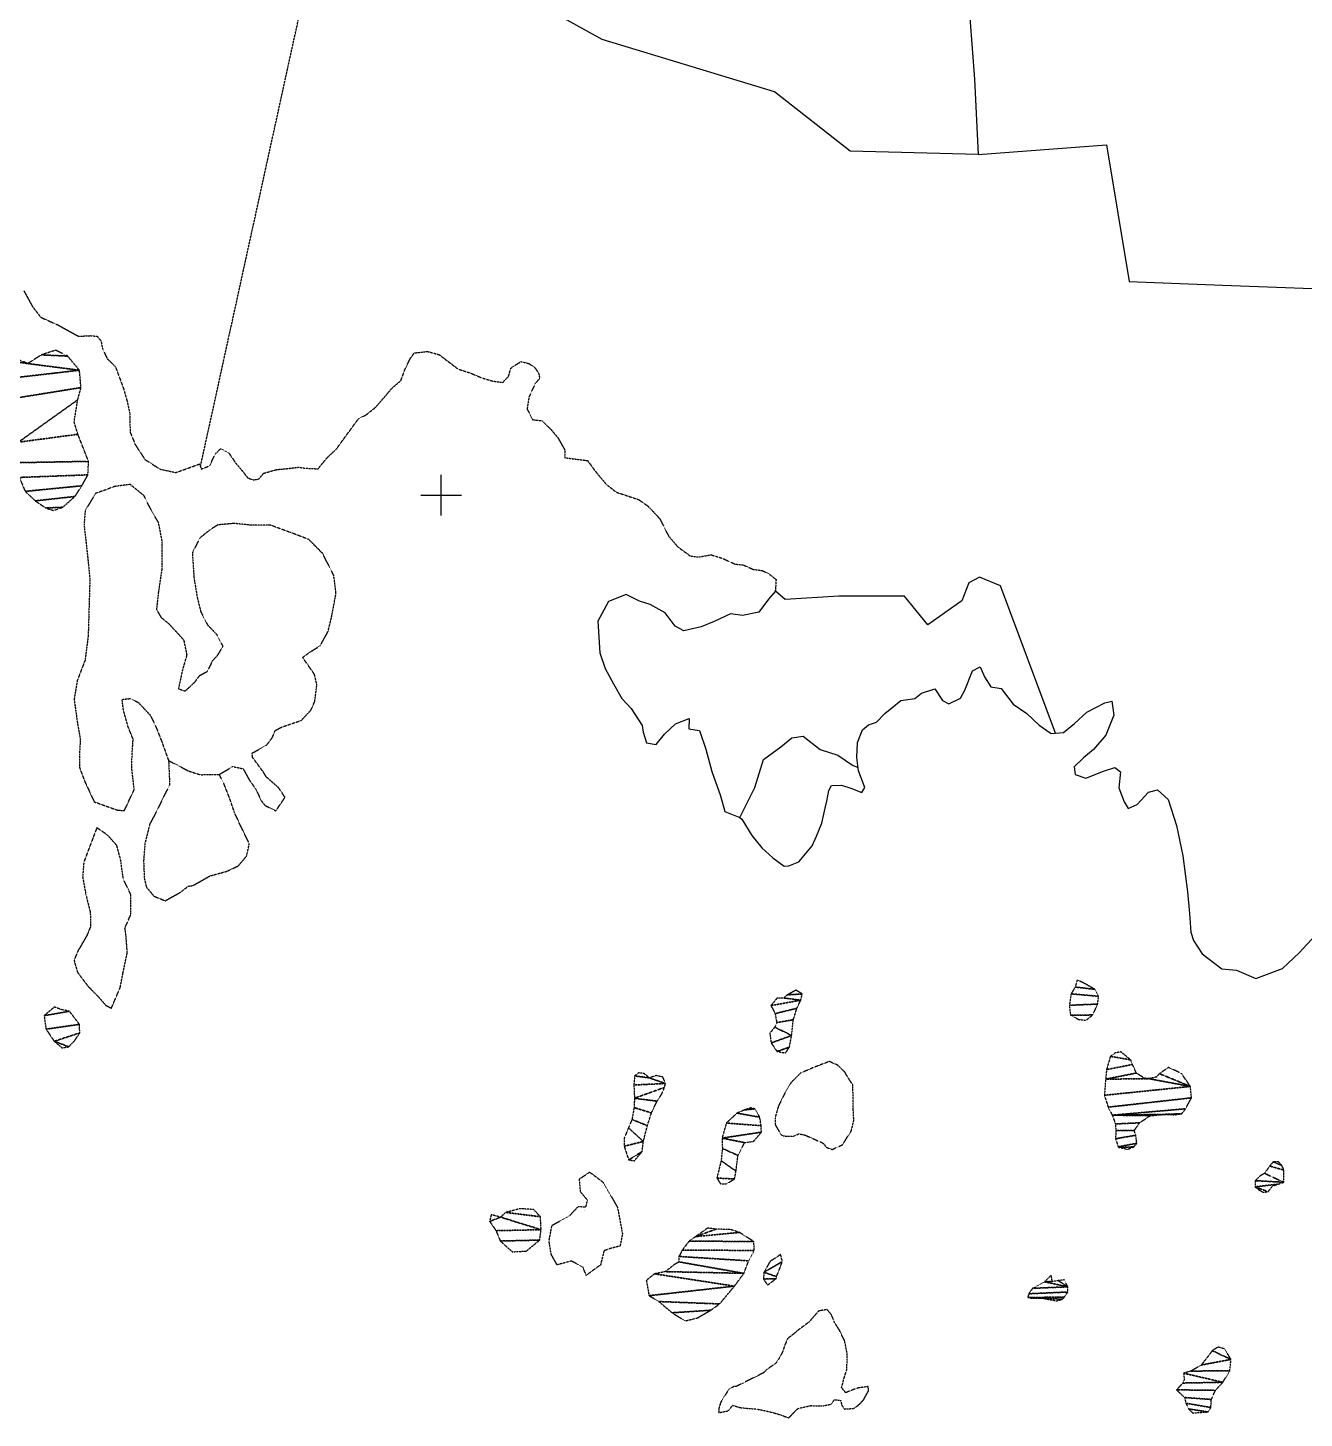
# Model space of a CAD drawing. Header units: metres. Extents: x 619047 to 657292, y 1301217 to 1319844.
# Drawn here: x 652797 to 654049, y 1315825 to 1317189 of the extents above; entities that cross this region are included whole.
import ezdxf

# ---------------------------------------------------------------- set-up
doc = ezdxf.new("R2010")
doc.units = ezdxf.units.M
doc.linetypes.add('HIDDEN', pattern=[0.375, 0.25, -0.125])
for name, color, linetype in [('2', 1, 'Continuous'), ('3', 7, 'Continuous'), ('42', 7, 'Continuous')]:
    doc.layers.add(name, color=color, linetype=linetype)

# ---------------------------------------------------------------- blocks, each defined once
blk = doc.blocks.new('COORD')
at = {"layer": '42', "color": 2, "linetype": 'Continuous'}
for p, q in [((0, -2), (0, 2)), ((-2, 0), (2, 0))]:
    blk.add_line(p, q, dxfattribs=at)
blk = doc.blocks.new('COORD$')
at = {"layer": '42', "color": 2, "linetype": 'Continuous'}
blk.add_blockref('COORD', (0, 0), dxfattribs=at)

msp = doc.modelspace()

# ---------------------------------------------------------------- linework, layer by layer
at = {"layer": '2', "color": 1, "linetype": 'Continuous'}
for points in [[(653715.41173, 1317487.61333), (653721.25873, 1317198.26333), (653725.75673, 1317138.09433), (653729.39273, 1317064.44733), (653603.88073, 1317067.58633), (653529.55273, 1317125.94133), (653360.56573, 1317177.11533), (653270.58573, 1317227.15933)], [(653729.39273, 1317064.44733), (653855.28073, 1317073.93733), (653877.58373, 1316939.91533), (653969.10573, 1316936.31533), (654109.94273, 1316931.20833), (654159.89473, 1316918.01133), (654205.78573, 1316904.26133), (654287.85873, 1316881.74433), (654370.84673, 1316868.39033), (654431.95073, 1316857.85533), (654477.70373, 1316856.81733), (654483.41473, 1316938.75733), (654494.18673, 1317022.78433), (654510.57573, 1317104.32933), (654519.31673, 1317141.54733), (654570.55673, 1317289.57733), (654637.91073, 1317311.65633), (654773.64673, 1317354.80833), (654705.55573, 1317446.63933), (654555.33273, 1317380.44733)], [(653805.33473, 1316497.16733), (653751.24273, 1316641.56633), (653730.82073, 1316649.99433), (653720.21073, 1316644.28633), (653713.28473, 1316626.92133), (653680.00073, 1316603.17233), (653657.32973, 1316631.40933), (653592.78573, 1316631.22833), (653539.96273, 1316628.12233), (653530.50773, 1316636.24133)], [(653530.50773, 1316636.24133), (653523.81073, 1316628.35233), (653514.30473, 1316615.53933), (653498.33673, 1316612.56133), (653486.63673, 1316613.95233), (653470.46773, 1316606.39833), (653457.82673, 1316601.17233), (653440.59773, 1316597.41733), (653432.16473, 1316601.89533), (653422.36273, 1316614.99633), (653407.79073, 1316623.21433), (653397.34073, 1316626.39833), (653384.31273, 1316632.85633), (653366.86473, 1316626.05033), (653356.41573, 1316606.87333), (653358.29373, 1316575.89433), (653363.55073, 1316560.45533), (653371.59773, 1316545.30133), (653379.88673, 1316531.16633), (653389.14573, 1316521.10833), (653400.00473, 1316504.46233), (653400.84173, 1316497.86533), (653404.26273, 1316487.48633), (653413.67673, 1316486.06933), (653421.69073, 1316496.07033), (653432.49773, 1316506.10433), (653445.89973, 1316511.33933), (653445.50773, 1316501.17133), (653456.19173, 1316499.76833), (653462.24573, 1316481.28833), (653468.08273, 1316459.50333), (653476.73673, 1316435.71633), (653480.97673, 1316420.26533), (653495.67073, 1316414.22533)], [(653495.67073, 1316414.22533), (653497.57173, 1316412.83233), (653507.40873, 1316396.68233), (653517.19873, 1316384.59733), (653527.97873, 1316374.81133), (653539.24873, 1316366.55533), (653543.56373, 1316366.85833), (653553.42173, 1316371.03633), (653566.45073, 1316386.68533), (653570.91773, 1316395.88433), (653576.10273, 1316408.90233), (653579.23873, 1316423.42133), (653580.93873, 1316430.30133), (653583.10473, 1316440.74433), (653585.58673, 1316445.85533), (653595.23773, 1316445.96533), (653604.66873, 1316443.02433), (653615.38473, 1316438.82633), (653618.37773, 1316443.68833), (653612.09373, 1316460.13333), (653610.41873, 1316473.32733), (653611.01473, 1316487.81733), (653615.95173, 1316500.32433), (653621.99173, 1316505.22133), (653629.58173, 1316507.84933), (653637.86773, 1316516.32933), (653644.66373, 1316521.74333), (653653.72473, 1316528.96133), (653667.41573, 1316531.15033), (653673.70673, 1316536.30433), (653686.86673, 1316540.52033), (653694.36273, 1316529.17233), (653700.75273, 1316525.68733), (653712.11673, 1316531.40833), (653716.34473, 1316539.33333), (653724.00273, 1316558.22433), (653731.32373, 1316562.11933), (653735.75473, 1316552.26033), (653741.96273, 1316542.42133), (653752.14273, 1316540.75933), (653763.74773, 1316525.39133), (653777.05873, 1316516.39633), (653789.12873, 1316504.84633), (653801.15773, 1316496.85233), (653813.08573, 1316497.75133), (653823.90773, 1316506.51433), (653835.97373, 1316517.57833), (653853.64673, 1316526.92733), (653860.48873, 1316528.27633), (653862.42073, 1316514.83133), (653854.77173, 1316495.17833), (653842.48673, 1316481.06233), (653832.67473, 1316472.81933), (653823.63073, 1316464.07633), (653824.73373, 1316456.46633), (653834.93273, 1316453.02533), (653852.38173, 1316459.83133), (653863.51873, 1316463.26233), (653869.15173, 1316459.26133), (653867.55473, 1316443.48933), (653872.53973, 1316429.57033), (653876.67873, 1316423.01133), (653885.26673, 1316427.17533), (653896.55873, 1316439.24633), (653905.42173, 1316441.63533), (653915.94773, 1316431.84533), (653924.11073, 1316406.52933), (653930.29173, 1316376.87033), (653934.76173, 1316341.34833), (653936.78073, 1316320.28133), (653938.00573, 1316302.00033), (653940.64073, 1316293.64433), (653949.16973, 1316280.78333), (653968.38873, 1316266.01133), (653982.88273, 1316264.65233), (654001.77173, 1316256.48333), (654027.82273, 1316266.18233), (654044.41073, 1316281.61833), (654060.21373, 1316299.07733)], [(653495.67073, 1316414.22533), (653510.46673, 1316443.70833), (653518.80573, 1316471.25933), (653535.95073, 1316483.64733), (653546.52773, 1316492.40633), (653557.69173, 1316494.05133), (653574.60573, 1316481.00933), (653591.94473, 1316475.60033), (653606.28473, 1316465.58233), (653611.68273, 1316463.36733)]]:
    msp.add_lwpolyline(points, dxfattribs=at)
at = {"layer": '3', "color": 30, "linetype": 'HIDDEN'}
for p, q in [((652966.57073, 1316758.43133), (653082.20673, 1317285.98933)), ((653343.16673, 1316029.51333), (653343.71773, 1316029.48433))]:
    msp.add_line(p, q, dxfattribs=at)
for points in [[(652793.40473, 1316930.76233), (652801.96573, 1316915.10533), (652809.95773, 1316904.77933), (652827.06373, 1316897.09733), (652847.00073, 1316886.14533), (652858.67773, 1316886.78733), (652865.28873, 1316886.10033), (652869.15073, 1316881.57133), (652870.24573, 1316874.72233), (652875.19273, 1316864.10733), (652883.15573, 1316856.32133), (652891.01573, 1316835.32133), (652894.45673, 1316823.16333), (652897.13273, 1316811.25133), (652897.60473, 1316792.20033), (652902.82873, 1316779.55433), (652912.13473, 1316765.43133), (652926.72073, 1316755.94233), (652942.50773, 1316752.56633), (652965.77973, 1316760.96333)], [(652965.77973, 1316760.96333), (652967.36173, 1316755.89933), (652975.70473, 1316759.29833), (652981.16173, 1316770.79433), (652986.43673, 1316775.93733), (652994.61573, 1316771.45633), (653001.33273, 1316761.62333), (653008.54173, 1316753.06733), (653012.92673, 1316747.27233), (653018.79073, 1316745.30733), (653024.11273, 1316746.38433), (653028.36873, 1316751.76933), (653041.28073, 1316755.47433), (653050.92273, 1316756.34633), (653062.84473, 1316757.75333), (653069.45973, 1316756.81233), (653081.91273, 1316756.19233), (653090.42873, 1316766.70833), (653099.72673, 1316775.45333), (653121.48473, 1316805.17733), (653129.31073, 1316809.33333), (653137.87073, 1316816.03733), (653144.89173, 1316823.99433), (653154.41473, 1316835.28333), (653163.21973, 1316842.75333), (653167.15773, 1316853.72433), (653172.62073, 1316864.71333), (653176.37173, 1316869.83833), (653189.30973, 1316871.25633), (653200.77573, 1316868.08433), (653219.22373, 1316854.06533), (653230.69573, 1316850.38533), (653242.43673, 1316845.43733), (653253.14073, 1316842.25633), (653263.06373, 1316840.84533), (653268.83473, 1316847.01033), (653271.03073, 1316854.91233), (653280.86273, 1316861.37733), (653288.75873, 1316859.43433), (653294.38973, 1316855.68733), (653298.52273, 1316849.63633), (653299.33973, 1316844.81833), (653294.82673, 1316839.68433), (653288.87973, 1316826.65733), (653286.98173, 1316814.94733), (653292.43673, 1316804.33733), (653301.59073, 1316803.42533), (653310.58173, 1316794.63533), (653317.27773, 1316786.58033), (653324.01773, 1316774.71533), (653324.10473, 1316767.09333), (653346.23473, 1316764.29733), (653355.00573, 1316752.45433), (653364.53373, 1316741.12933), (653374.27373, 1316733.36333), (653382.43273, 1316730.66233), (653396.45673, 1316725.99433), (653405.41773, 1316719.74433), (653417.24573, 1316707.17433), (653425.82073, 1316690.24833), (653434.83173, 1316679.67933), (653447.12673, 1316670.67233), (653455.77373, 1316669.75533), (653467.43273, 1316671.92133), (653477.88273, 1316668.73733), (653490.90473, 1316662.78733), (653499.29773, 1316661.86733), (653508.74373, 1316657.65533), (653517.64673, 1316656.48733), (653524.03373, 1316653.25633), (653531.20873, 1316647.74833), (653530.50773, 1316636.24133), (653530.63473, 1316637.19233)], [(652985.00773, 1316456.52033), (652998.12673, 1316464.29333), (653008.56573, 1316462.12533), (653014.27473, 1316451.51933), (653020.98873, 1316441.94033), (653026.19573, 1316430.81933), (653029.80273, 1316426.28633), (653040.53373, 1316420.81933), (653049.52573, 1316434.13533), (653043.06573, 1316443.71733), (653031.26473, 1316454.00033), (653028.15873, 1316459.04633), (653017.58073, 1316473.40933), (653017.27973, 1316477.47133), (653024.34773, 1316481.36333), (653031.66673, 1316485.51233), (653036.92073, 1316492.43333), (653039.88773, 1316499.58233), (653046.19873, 1316502.95733), (653065.42773, 1316509.52933), (653074.71473, 1316519.29133), (653078.67873, 1316527.97633), (653080.77573, 1316544.51633), (653078.37373, 1316554.65333), (653071.91773, 1316563.98133), (653066.75373, 1316571.29033), (653072.79973, 1316575.67933), (653084.14673, 1316582.92433), (653091.61173, 1316596.47633), (653095.01373, 1316609.98233), (653099.56273, 1316634.17333), (653097.33073, 1316651.68133), (653086.41773, 1316673.15433), (653072.79773, 1316686.97433), (653054.68473, 1316693.88133), (653035.04473, 1316701.02633), (653015.23273, 1316701.05333), (652999.72073, 1316702.65433), (652983.48073, 1316701.19833), (652975.41173, 1316696.02433), (652965.59773, 1316688.03533), (652958.64873, 1316673.72633), (652960.19473, 1316649.60433), (652963.46573, 1316630.07633), (652966.92973, 1316615.88633), (652973.68073, 1316603.00533), (652982.42073, 1316593.95733), (652988.65273, 1316582.08633), (652982.66473, 1316572.61633), (652978.14873, 1316567.73633), (652973.18773, 1316557.26133), (652965.36173, 1316553.10633), (652960.60873, 1316546.70033), (652951.56173, 1316538.21133), (652945.18973, 1316540.17133), (652949.28873, 1316559.27533), (652953.44073, 1316573.80633), (652950.48473, 1316588.00233), (652944.82473, 1316594.28933), (652935.82273, 1316604.09633), (652928.64473, 1316609.85833), (652923.72673, 1316617.93333), (652925.56373, 1316634.97933), (652928.86673, 1316657.12333), (652929.16573, 1316675.42233), (652929.05773, 1316684.82233), (652925.54473, 1316703.33133), (652919.07373, 1316713.92933), (652911.27173, 1316729.84833), (652897.68373, 1316740.87333), (652882.21173, 1316738.91733), (652874.11973, 1316735.77533), (652863.74773, 1316732.10033)], [(652863.74773, 1316732.10033), (652853.52373, 1316715.46633), (652852.41373, 1316701.47833), (652855.80973, 1316671.02533), (652858.10273, 1316648.18333), (652856.45273, 1316592.51733), (652853.42473, 1316568.59733), (652845.77773, 1316548.69033), (652842.68573, 1316530.36033), (652846.00873, 1316506.25833), (652848.72273, 1316491.04333), (652847.87773, 1316476.04233), (652848.02373, 1316463.33933), (652853.00273, 1316449.92933), (652862.37773, 1316429.70833), (652885.07673, 1316421.58233), (652891.93973, 1316421.15333), (652901.60873, 1316441.84533), (652899.35673, 1316461.13133), (652899.44773, 1316475.36133), (652900.53773, 1316491.12833), (652895.57273, 1316503.26833), (652891.06973, 1316519.47833), (652889.67773, 1316530.13533), (652897.79573, 1316530.99033), (652905.71573, 1316527.01533), (652917.54373, 1316514.44533), (652923.26973, 1316502.31433), (652928.76273, 1316488.40133), (652935.32173, 1316470.18133)], [(652935.32173, 1316470.18133), (652936.35373, 1316446.56233), (652924.43873, 1316422.28733), (652916.73373, 1316407.46133), (652912.12073, 1316388.85933), (652910.79173, 1316371.81933), (652911.49673, 1316354.54933), (652913.62773, 1316345.93433), (652921.09373, 1316337.12633), (652932.06673, 1316332.67733), (652946.95773, 1316340.97933), (652954.51073, 1316346.90933), (652959.58073, 1316347.73033), (652975.98473, 1316357.06533), (652993.20173, 1316361.83533), (653003.55973, 1316366.78233), (653011.82973, 1316376.53233), (653014.48373, 1316388.75933), (653006.42273, 1316405.18333), (652999.91073, 1316419.33833), (652995.44173, 1316432.50033), (652989.68673, 1316447.17233), (652985.00773, 1316456.52033)], [(652935.32173, 1316470.18133), (652954.74173, 1316459.98533), (652966.46773, 1316456.30833), (652985.00773, 1316456.52033)], [(652864.95373, 1316404.32833), (652852.13373, 1316370.38633), (652851.02973, 1316355.89033), (652854.27773, 1316338.39433), (652858.53573, 1316321.41933), (652858.69773, 1316307.19133), (652854.99073, 1316298.25533), (652846.76873, 1316284.18633), (652842.56173, 1316274.48233), (652845.99973, 1316262.57933), (652856.05873, 1316249.22733), (652866.08273, 1316238.92333), (652873.80273, 1316230.11833), (652879.16873, 1316227.38433), (652887.82773, 1316247.55733), (652890.46473, 1316261.30933), (652894.80073, 1316281.94033), (652893.59873, 1316298.18933), (652892.49273, 1316306.05333), (652898.43473, 1316319.58833), (652898.21373, 1316338.89733), (652890.92873, 1316354.05933), (652888.16773, 1316373.33933), (652884.45573, 1316387.01833), (652875.45073, 1316397.07933), (652864.95373, 1316404.32833), (652864.95373, 1316404.32833)], [(653583.41473, 1316175.12533), (653567.22473, 1316168.92933), (653555.31373, 1316163.77033), (653545.97073, 1316154.56133), (653539.93773, 1316144.35733), (653533.41573, 1316131.09933), (653530.18373, 1316119.89533), (653530.48173, 1316113.03433), (653535.87873, 1316103.66433), (653538.17473, 1316102.15333), (653548.08873, 1316101.70733), (653553.66273, 1316104.28433), (653560.02573, 1316102.79933), (653577.35473, 1316095.02933), (653580.68473, 1316090.98333), (653586.28973, 1316088.73133), (653596.42273, 1316093.62433), (653604.97673, 1316107.14933), (653607.45273, 1316117.33133), (653606.87073, 1316128.76533), (653606.80373, 1316139.18633), (653606.46673, 1316152.14633), (653600.82073, 1316160.75233), (653598.75973, 1316164.66233), (653591.72973, 1316171.42633), (653583.41473, 1316175.12533)], [(653311.35473, 1316014.39033), (653328.53273, 1316023.72833), (653337.07173, 1316032.97333), (653344.70073, 1316032.54633), (653346.15273, 1316039.17333), (653339.45773, 1316047.23833), (653338.30173, 1316059.94033), (653348.39373, 1316066.65933), (653361.71673, 1316056.63033), (653375.71073, 1316031.86033), (653380.56773, 1316005.97533), (653378.15373, 1315994.25233), (653368.01873, 1315991.60133), (653362.45073, 1315989.50833), (653359.04373, 1315975.74033), (653344.92573, 1315965.41833), (653341.78773, 1315973.52233), (653330.54073, 1315979.50433), (653316.35073, 1315975.79333), (653310.64973, 1315985.90333), (653308.47273, 1315999.10233), (653311.35473, 1316014.39033)], [(653519.18573, 1315870.03333), (653491.69473, 1315856.34333), (653490.04973, 1315856.42833), (653485.63673, 1315854.51633), (653480.60173, 1315847.11333), (653476.58073, 1315840.22533), (653475.08973, 1315834.87833), (653474.86173, 1315830.81033), (653484.50673, 1315832.65033), (653488.53773, 1315838.01333), (653495.92173, 1315835.77233), (653503.29573, 1315835.05633), (653512.19473, 1315834.34933), (653519.57373, 1315832.87033), (653527.20773, 1315831.13933), (653536.37373, 1315828.40133), (653540.95973, 1315826.65133), (653543.25473, 1315825.39433), (653552.59673, 1315834.85733), (653565.28373, 1315837.73333), (653568.33473, 1315837.49833), (653577.48273, 1315837.55633), (653580.02073, 1315838.08033), (653585.34973, 1315839.13033), (653588.37173, 1315843.47033), (653594.47373, 1315843.00033), (653595.51973, 1315838.43233), (653598.34073, 1315834.38333), (653607.48573, 1315834.94833), (653612.03773, 1315838.28133), (653616.83473, 1315843.14133), (653621.85873, 1315852.32233), (653621.57873, 1315856.38733), (653611.67673, 1315855.05433), (653607.11173, 1315853.50133), (653599.50873, 1315850.40333), (653595.41173, 1315855.20633), (653597.89273, 1315864.62633), (653600.63273, 1315873.28533), (653601.04473, 1315888.28433), (653598.41973, 1315901.23033), (653593.26973, 1315911.87333), (653588.64973, 1315918.96033), (653585.54973, 1315926.82033), (653581.19773, 1315931.87633), (653573.07373, 1315930.55433), (653563.74073, 1315919.82033), (653552.61173, 1315911.61733), (653549.07373, 1315908.54433), (653542.49973, 1315903.42033), (653539.74673, 1315896.79433), (653537.25173, 1315889.66233), (653534.48873, 1315884.56133), (653530.96573, 1315879.20133), (653522.36373, 1315873.30133), (653518.90873, 1315870.03333)]]:
    msp.add_lwpolyline(points, dxfattribs=at)

# ---------------------------------------------------------------- block references
at = {"layer": '42', "color": 1, "linetype": 'Continuous', "xscale": 10, "yscale": 10}
msp.add_blockref('COORD$', (653202.60373, 1316730.38433), dxfattribs=at)

# ---------------------------------------------------------------- meshes
at = {"layer": '3', "color": 30, "linetype": 'HIDDEN'}
mesh = msp.add_polyface(dxfattribs=at)
corners = [(652836.30073, 1316866.71133), (652810.37873, 1316867.94033), (652757.00873, 1316892.73933), (652747.18573, 1316885.51233), (652771.59273, 1316883.50433), (652759.35773, 1316865.06933), (652797.26773, 1316859.40433), (652847.88873, 1316852.86933), (652774.57973, 1316844.40733), (652849.35373, 1316835.86133), (652781.40673, 1316824.92033), (652846.18873, 1316823.88233), (652787.98973, 1316782.30733), (652846.32073, 1316790.08933), (652856.78373, 1316763.52833), (652787.96473, 1316762.23333), (652856.17373, 1316750.30833), (652788.89273, 1316747.76033), (652850.19973, 1316739.56833), (652794.63673, 1316734.10433), (652843.46173, 1316729.07333), (652804.64873, 1316724.81733), (652831.39073, 1316718.51633), (652814.63473, 1316717.81733), (652750.88473, 1316895.21033), (652782.97673, 1316865.33933), (652824.55173, 1316872.42133), (652842.62573, 1316802.24333), (652822.53673, 1316715.36633)]
mesh.append_faces([[corners[k] for k in face] for face in [(1, 0, 26), (3, 2, 24), (22, 23, 28)]], dxfattribs={"vtx0": -1, "color": 30})
mesh.append_faces([[corners[k] for k in face] for face in [(4, 5, 6, 25), (11, 12, 13, 27)]], dxfattribs={"vtx0": -1, "vtx1": -1, "color": 30})
mesh.append_faces([[corners[k] for k in face] for face in [(0, 1, 6, 7), (2, 3, 5, 4), (7, 8, 10, 9), (9, 10, 12, 11), (13, 12, 15, 14), (14, 15, 17, 16), (16, 17, 19, 18), (18, 19, 21, 20), (20, 21, 23, 22)]], dxfattribs={"vtx0": -1, "vtx2": -1, "color": 30})
mesh.append_faces([[corners[k] for k in face] for face in [(6, 5, 8, 7)]], dxfattribs={"vtx0": -1, "vtx2": -1, "vtx3": -1, "color": 30})
mesh = msp.add_polyface(dxfattribs=at)
corners = [(653843.71973, 1316245.90233), (653824.64773, 1316248.07033), (653847.57573, 1316239.06433), (653820.62373, 1316241.43633), (653846.60873, 1316231.43333), (653818.91673, 1316230.24233), (653841.84873, 1316220.72833), (653819.99573, 1316220.59033), (653835.55773, 1316250.68033), (653835.27473, 1316215.60333), (653827.90073, 1316216.31933), (653826.63473, 1316255.19933)]
mesh.append_faces([[corners[k] for k in face] for face in [(1, 0, 8, 11), (6, 7, 10, 9)]], dxfattribs={"vtx0": -1, "color": 30})
mesh.append_faces([[corners[k] for k in face] for face in [(0, 1, 3, 2), (2, 3, 5, 4), (4, 5, 7, 6)]], dxfattribs={"vtx0": -1, "vtx2": -1, "color": 30})
mesh = msp.add_polyface(dxfattribs=at)
corners = [(653556.84973, 1316241.30233), (653542.11573, 1316240.44733), (653555.36373, 1316235.19233), (653538.83273, 1316237.37633), (653526.17373, 1316229.92533), (653551.60273, 1316227.29033), (653530.29073, 1316222.07233), (653548.11673, 1316216.08433), (653531.87173, 1316213.18633), (653546.43773, 1316200.56933), (653529.86673, 1316208.85333), (653526.40873, 1316193.32633), (653544.22473, 1316189.11833), (653532.05273, 1316184.97433), (653550.72673, 1316245.07633), (653540.44873, 1316183.50233), (653525.07773, 1316202.72233), (653532.22573, 1316237.33433)]
mesh.append_faces([[corners[k] for k in face] for face in [(1, 0, 14), (12, 13, 15)]], dxfattribs={"vtx0": -1, "color": 30})
mesh.append_faces([[corners[k] for k in face] for face in [(0, 1, 3, 2), (2, 4, 6, 5), (5, 6, 8, 7), (7, 8, 10, 9), (9, 11, 13, 12)]], dxfattribs={"vtx0": -1, "vtx2": -1, "color": 30})
mesh.append_faces([[corners[k] for k in face] for face in [(2, 3, 17, 4), (9, 10, 16, 11)]], dxfattribs={"vtx0": -1, "vtx3": -1, "color": 30})
mesh = msp.add_polyface(dxfattribs=at)
corners = [(652838.05473, 1316224.37333), (652813.21273, 1316220.02433), (652847.85373, 1316211.52633), (652815.14073, 1316206.83333), (652848.20373, 1316203.14533), (652823.15073, 1316194.98233), (652837.43673, 1316189.55533), (652823.27573, 1316228.52433), (652830.16173, 1316226.06233), (652843.45973, 1316195.97633), (652830.84473, 1316188.46333)]
mesh.append_faces([[corners[k] for k in face] for face in [(1, 0, 8, 7), (6, 5, 10)]], dxfattribs={"vtx0": -1, "color": 30})
mesh.append_faces([[corners[k] for k in face] for face in [(4, 5, 6, 9)]], dxfattribs={"vtx0": -1, "vtx1": -1, "color": 30})
mesh.append_faces([[corners[k] for k in face] for face in [(0, 1, 3, 2), (2, 3, 5, 4)]], dxfattribs={"vtx0": -1, "vtx2": -1, "color": 30})
mesh = msp.add_polyface(dxfattribs=at)
corners = [(653937.59273, 1316150.67133), (653907.27273, 1316163.18933), (653896.63073, 1316158.29233), (653853.28073, 1316142.00733), (653938.68073, 1316139.49433), (653856.91373, 1316130.33833), (653932.90473, 1316128.78333), (653861.02973, 1316122.48533), (653913.88073, 1316123.32533), (653898.13473, 1316121.95633), (653887.75973, 1316115.02833), (653864.13473, 1316113.86233), (653882.47273, 1316107.36933), (653864.42973, 1316107.51033), (653884.02673, 1316102.80433), (653864.22773, 1316099.37533), (653885.09373, 1316094.93233), (653866.81873, 1316091.51233), (653882.06773, 1316091.35433), (653867.07673, 1316091.00633), (653878.97773, 1316176.73633), (653859.13473, 1316180.16933), (653880.78673, 1316172.17233), (653855.40673, 1316167.18333), (653884.65173, 1316163.80933), (653854.45073, 1316157.77333), (653929.12473, 1316123.93033), (653863.94173, 1316183.50433), (653869.52573, 1316184.55633), (653892.30773, 1316158.77433), (653904.24473, 1316159.86533), (653916.12673, 1316169.34433), (653928.87173, 1316163.32433), (653922.26973, 1316122.87033), (653906.51473, 1316122.77133), (653875.98373, 1316089.02833)]
mesh.append_faces([[corners[k] for k in face] for face in [(1, 0, 32, 31), (18, 19, 35), (21, 20, 28, 27), (26, 8, 33)]], dxfattribs={"vtx0": -1, "color": 30})
mesh.append_faces([[corners[k] for k in face] for face in [(8, 7, 9, 34), (24, 25, 2, 29)]], dxfattribs={"vtx0": -1, "vtx1": -1, "color": 30})
mesh.append_faces([[corners[k] for k in face] for face in [(6, 7, 8, 26)]], dxfattribs={"vtx0": -1, "vtx1": -1, "vtx2": -1, "color": 30})
mesh.append_faces([[corners[k] for k in face] for face in [(0, 2, 25, 3)]], dxfattribs={"vtx0": -1, "vtx1": -1, "vtx3": -1, "color": 30})
mesh.append_faces([[corners[k] for k in face] for face in [(0, 3, 5, 4), (4, 5, 7, 6), (9, 7, 11, 10), (10, 11, 13, 12), (12, 13, 15, 14), (14, 15, 17, 16), (16, 17, 19, 18), (20, 21, 23, 22), (22, 23, 25, 24)]], dxfattribs={"vtx0": -1, "vtx2": -1, "color": 30})
mesh.append_faces([[corners[k] for k in face] for face in [(0, 1, 30, 2)]], dxfattribs={"vtx0": -1, "vtx3": -1, "color": 30})
mesh = msp.add_polyface(dxfattribs=at)
corners = [(653406.93873, 1316159.02433), (653392.44173, 1316160.96733), (653422.72973, 1316153.53233), (653391.73673, 1316152.06633), (653421.73773, 1316149.71333), (653392.32773, 1316139.10733), (653414.45473, 1316136.19633), (653408.93773, 1316124.72433), (653391.87873, 1316129.95433), (653404.95173, 1316112.24533), (653389.92073, 1316118.25033), (653400.98573, 1316096.71533), (653386.41573, 1316110.09533), (653382.21173, 1316092.02233), (653399.77873, 1316086.79533), (653386.61773, 1316078.57933), (653413.53173, 1316161.35333), (653420.14773, 1316159.87033), (653418.98473, 1316143.08833), (653392.21273, 1316077.85233), (653382.16273, 1316099.64733), (653396.48773, 1316164.04233), (653401.82873, 1316163.31333)]
mesh.append_faces([[corners[k] for k in face] for face in [(1, 0, 22, 21), (14, 15, 19), (0, 2, 17, 16)]], dxfattribs={"vtx0": -1, "color": 30})
mesh.append_faces([[corners[k] for k in face] for face in [(4, 5, 6, 18)]], dxfattribs={"vtx0": -1, "vtx1": -1, "color": 30})
mesh.append_faces([[corners[k] for k in face] for face in [(2, 3, 5, 4), (6, 5, 8, 7), (7, 8, 10, 9), (9, 10, 12, 11), (11, 13, 15, 14)]], dxfattribs={"vtx0": -1, "vtx2": -1, "color": 30})
mesh.append_faces([[corners[k] for k in face] for face in [(0, 1, 3, 2)]], dxfattribs={"vtx0": -1, "vtx2": -1, "vtx3": -1, "color": 30})
mesh.append_faces([[corners[k] for k in face] for face in [(11, 12, 20, 13)]], dxfattribs={"vtx0": -1, "vtx3": -1, "color": 30})
mesh = msp.add_polyface(dxfattribs=at)
corners = [(653510.30573, 1316128.66633), (653500.14873, 1316127.58533), (653515.18673, 1316120.56333), (653492.79873, 1316124.48933), (653516.51073, 1316112.18433), (653482.44273, 1316114.76633), (653516.80573, 1316105.83233), (653478.21673, 1316099.99733), (653500.35373, 1316095.56133), (653493.82673, 1316083.06633), (653478.53673, 1316089.83233), (653491.89373, 1316067.54933), (653477.34273, 1316077.87933), (653490.41773, 1316059.91533), (653473.13173, 1316060.82333), (653506.48773, 1316129.65933), (653476.72573, 1316055.25433), (653482.82373, 1316055.29233), (653509.23973, 1316096.88833)]
mesh.append_faces([[corners[k] for k in face] for face in [(1, 0, 15), (13, 14, 16, 17)]], dxfattribs={"vtx0": -1, "color": 30})
mesh.append_faces([[corners[k] for k in face] for face in [(6, 7, 8, 18)]], dxfattribs={"vtx0": -1, "vtx1": -1, "color": 30})
mesh.append_faces([[corners[k] for k in face] for face in [(0, 1, 3, 2), (2, 3, 5, 4), (4, 5, 7, 6), (8, 7, 10, 9), (9, 10, 12, 11), (11, 12, 14, 13)]], dxfattribs={"vtx0": -1, "vtx2": -1, "color": 30})
mesh = msp.add_polyface(dxfattribs=at)
corners = [(654027.28573, 1316073.20533), (654018.87673, 1316076.71033), (654029.34773, 1316068.64333), (654015.34573, 1316072.62133), (654029.17073, 1316056.69633), (654010.30873, 1316065.47333), (654001.20673, 1316058.29933), (654023.84573, 1316054.88333), (654000.99173, 1316052.19833), (654013.72873, 1316047.44833), (654023.95973, 1316076.74233), (654018.26673, 1316053.06933), (654009.15773, 1316046.91133), (654005.33273, 1316048.92133), (654006.25773, 1316063.16033)]
mesh.append_faces([[corners[k] for k in face] for face in [(1, 0, 10), (9, 8, 13, 12)]], dxfattribs={"vtx0": -1, "color": 30})
mesh.append_faces([[corners[k] for k in face] for face in [(7, 8, 9, 11)]], dxfattribs={"vtx0": -1, "vtx1": -1, "color": 30})
mesh.append_faces([[corners[k] for k in face] for face in [(0, 1, 3, 2), (2, 3, 5, 4), (4, 6, 8, 7)]], dxfattribs={"vtx0": -1, "vtx2": -1, "color": 30})
mesh.append_faces([[corners[k] for k in face] for face in [(4, 5, 14, 6)]], dxfattribs={"vtx0": -1, "vtx3": -1, "color": 30})
mesh = msp.add_polyface(dxfattribs=at)
corners = [(653300.08073, 1316022.91533), (653265.98273, 1316027.12833), (653300.72773, 1316010.20833), (653260.95073, 1316022.49733), (653256.52173, 1316009.22733), (653299.31473, 1316000.02233), (653260.69873, 1315999.10133), (653250.32373, 1316018.31533), (653251.77573, 1316024.94233), (653272.50273, 1315988.54733), (653286.21873, 1315989.20233), (653293.39673, 1316029.96433), (653280.17273, 1316030.83933)]
mesh.append_faces([[corners[k] for k in face] for face in [(1, 0, 11, 12), (5, 6, 9, 10), (7, 3, 8)]], dxfattribs={"vtx0": -1, "color": 30})
mesh.append_faces([[corners[k] for k in face] for face in [(2, 3, 7, 4)]], dxfattribs={"vtx0": -1, "vtx1": -1, "vtx3": -1, "color": 30})
mesh.append_faces([[corners[k] for k in face] for face in [(0, 1, 3, 2), (2, 4, 6, 5)]], dxfattribs={"vtx0": -1, "vtx2": -1, "color": 30})
mesh = msp.add_polyface(dxfattribs=at)
corners = [(653472.44873, 1316010.81733), (653452.46673, 1316003.47433), (653495.34673, 1316007.52133), (653509.41973, 1315998.53533), (653445.91273, 1315999.07933), (653509.77173, 1315989.89933), (653439.15773, 1315990.10833), (653504.30073, 1315979.67333), (653435.92573, 1315983.97333), (653499.61473, 1315967.42333), (653435.98673, 1315978.63833), (653422.63373, 1315969.08333), (653490.36073, 1315954.86633), (653411.99073, 1315966.92933), (653406.64673, 1315945.52433), (653475.82773, 1315937.42133), (653416.11073, 1315939.78833), (653467.00873, 1315931.22233), (653429.19073, 1315928.75733), (653464.05673, 1316011.73733), (653486.93373, 1316010.22033), (653454.14073, 1315923.70633), (653441.98173, 1315920.77233), (653403.93573, 1315960.48433), (653431.44473, 1315976.04533)]
mesh.append_faces([[corners[k] for k in face] for face in [(1, 0, 19), (17, 18, 22, 21)]], dxfattribs={"vtx0": -1, "color": 30})
mesh.append_faces([[corners[k] for k in face] for face in [(0, 1, 2, 20)]], dxfattribs={"vtx0": -1, "vtx1": -1, "color": 30})
mesh.append_faces([[corners[k] for k in face] for face in [(2, 1, 4, 3), (3, 4, 6, 5), (5, 6, 8, 7), (7, 8, 10, 9), (9, 11, 13, 12), (12, 14, 16, 15), (15, 16, 18, 17)]], dxfattribs={"vtx0": -1, "vtx2": -1, "color": 30})
mesh.append_faces([[corners[k] for k in face] for face in [(9, 10, 24, 11), (12, 13, 23, 14)]], dxfattribs={"vtx0": -1, "vtx3": -1, "color": 30})
mesh = msp.add_polyface(dxfattribs=at)
corners = [(653537.32873, 1315979.03433), (653519.41573, 1315968.41133), (653531.65573, 1315964.23233), (653531.42473, 1315962.19633), (653518.72973, 1315961.79733), (653535.11273, 1315972.91033), (653522.85973, 1315956.00033), (653525.38873, 1315979.15233), (653535.72573, 1315985.87633)]
mesh.append_faces([[corners[k] for k in face] for face in [(1, 0, 8, 7), (3, 4, 6)]], dxfattribs={"vtx0": -1, "color": 30})
mesh.append_faces([[corners[k] for k in face] for face in [(0, 1, 2, 5)]], dxfattribs={"vtx0": -1, "vtx1": -1, "color": 30})
mesh.append_faces([[corners[k] for k in face] for face in [(2, 1, 4, 3)]], dxfattribs={"vtx0": -1, "vtx2": -1, "color": 30})
mesh = msp.add_polyface(dxfattribs=at)
corners = [(653817.38473, 1315954.20433), (653807.94373, 1315960.24433), (653794.48273, 1315959.14333), (653782.83373, 1315952.71633), (653817.41773, 1315949.12133), (653779.05673, 1315947.35433), (653813.89273, 1315944.01533), (653778.06273, 1315943.79033), (653811.87273, 1315941.96933), (653792.55173, 1315943.11833), (653802.10373, 1315959.44533), (653814.03673, 1315961.04533), (653806.29173, 1315940.40933), (653795.86073, 1315942.37733), (653782.13373, 1315943.05333), (653787.13873, 1315955.03033), (653801.04873, 1315965.53933)]
mesh.append_faces([[corners[k] for k in face] for face in [(1, 0, 11), (8, 9, 13, 12), (9, 7, 14), (2, 10, 16)]], dxfattribs={"vtx0": -1, "color": 30})
mesh.append_faces([[corners[k] for k in face] for face in [(6, 7, 9, 8)]], dxfattribs={"vtx0": -1, "vtx1": -1, "vtx2": -1, "color": 30})
mesh.append_faces([[corners[k] for k in face] for face in [(0, 3, 5, 4), (4, 5, 7, 6)]], dxfattribs={"vtx0": -1, "vtx2": -1, "color": 30})
mesh.append_faces([[corners[k] for k in face] for face in [(0, 1, 10, 2)]], dxfattribs={"vtx0": -1, "vtx2": -1, "vtx3": -1, "color": 30})
mesh.append_faces([[corners[k] for k in face] for face in [(0, 2, 15, 3)]], dxfattribs={"vtx0": -1, "vtx3": -1, "color": 30})
mesh = msp.add_polyface(dxfattribs=at)
corners = [(653977.42773, 1315883.02633), (653959.07673, 1315891.55333), (653948.23973, 1315877.50533), (653976.22873, 1315871.83533), (653938.11273, 1315871.59533), (653969.43973, 1315860.60933), (653931.01073, 1315869.51733), (653930.31073, 1315859.85533), (653962.12173, 1315852.68433), (653923.99973, 1315853.20633), (653958.11273, 1315843.76333), (653931.92673, 1315845.63133), (653957.65473, 1315835.88033), (653933.23273, 1315840.04833), (653954.88773, 1315831.54233), (653935.80973, 1315834.47233), (653940.15573, 1315830.43333), (653945.99673, 1315830.97833), (653971.00873, 1315893.40733), (653964.64473, 1315895.14633), (653954.54173, 1315885.42433), (653931.55973, 1315863.16733)]
mesh.append_faces([[corners[k] for k in face] for face in [(1, 0, 18, 19), (14, 15, 16, 17)]], dxfattribs={"vtx0": -1, "color": 30})
mesh.append_faces([[corners[k] for k in face] for face in [(0, 2, 4, 3), (3, 4, 6, 5), (5, 7, 9, 8), (8, 9, 11, 10), (10, 11, 13, 12), (12, 13, 15, 14)]], dxfattribs={"vtx0": -1, "vtx2": -1, "color": 30})
mesh.append_faces([[corners[k] for k in face] for face in [(0, 1, 20, 2), (5, 6, 21, 7)]], dxfattribs={"vtx0": -1, "vtx3": -1, "color": 30})

doc.saveas('drawing.dxf')
